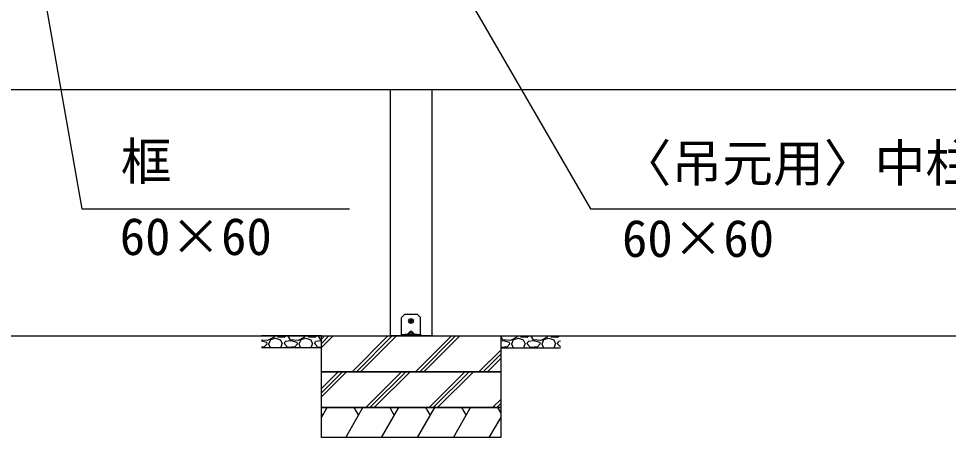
# Model space of a CAD drawing. Units: millimetres, scale not verified. Extents: x -4375 to 4375, y -6502 to 6475.
# Drawn here: x -795 to 761, y 78 to 780 of the extents above; entities that cross this region are included whole.
import ezdxf
from ezdxf.enums import TextEntityAlignment as Align

# ---------------------------------------------------------------- set-up
doc = ezdxf.new("R2010")
doc.units = ezdxf.units.MM
doc.header["$LTSCALE"] = 30
for name, color, linetype in [('0-2_YKK_13', 4, 'Continuous'), ('0-3_YKK_A1', 4, 'Continuous'), ('0-4_YKK_D', 6, 'Continuous')]:
    doc.layers.add(name, color=color, linetype=linetype)
doc.styles.add('ＭＳ ゴシック', font='')
doc.styles.get('ＭＳ ゴシック').set_extended_font_data('MS Gothic')

msp = doc.modelspace()

# ---------------------------------------------------------------- linework, layer by layer
at = {"layer": '0-2_YKK_13'}
for p, q in [((-150.09, 283.61), (-154.5, 279.2)), ((-128.33, 284.2), (-148.67, 284.2)), ((-122.5, 279.2), (-126.91, 283.61)), ((-154.5, 251.2), (-154.5, 279.2)), ((-140.74, 273.7), (-139.64, 273.72)), ((-140.74, 272.7), (-139.64, 272.68)), ((-139.64, 273.72), (-139.12, 273.82)), ((-139.64, 272.68), (-139.12, 272.58)), ((-139.02, 274.34), (-139.12, 273.82)), ((-139.02, 272.06), (-139.12, 272.58)), ((-139, 275.44), (-139.02, 274.34)), ((-139, 270.96), (-139.02, 272.06)), ((-138, 275.44), (-137.98, 274.34)), ((-138, 270.96), (-137.98, 272.06)), ((-137.98, 274.34), (-137.88, 273.82)), ((-137.98, 272.06), (-137.88, 272.58)), ((-137.36, 273.72), (-137.88, 273.82)), ((-137.36, 272.68), (-137.88, 272.58)), ((-136.26, 273.7), (-137.36, 273.72)), ((-136.26, 272.7), (-137.36, 272.68)), ((-122.5, 251.2), (-122.5, 279.2)), ((-154.5, 250.7), (-154.5, 251.2)), ((-150.09, 250.7), (-148.67, 250.7)), ((-150.09, 248.2), (-150.09, 250.7)), ((-128.33, 250.7), (-148.67, 250.7)), ((-139.94, 255.66), (-144.4, 251.2)), ((-142.5, 251.62), (-142.5, 251.2)), ((-142, 250.7), (-135, 250.7)), ((-132.6, 251.2), (-137.06, 255.66)), ((-134.5, 251.62), (-134.5, 251.2)), ((-128.33, 250.7), (-126.91, 250.7)), ((-126.91, 250.7), (-122.5, 250.7)), ((-126.91, 250.7), (-126.91, 248.2)), ((-122.5, 251.2), (-122.5, 250.7)), ((-122.5, 250.7), (-122.5, 248.2)), ((-150.09, 248.2), (-154.5, 248.2)), ((-148.67, 248.2), (-150.09, 248.2)), ((-128.33, 248.2), (-148.67, 248.2)), ((-126.91, 248.2), (-128.33, 248.2)), ((-122.5, 248.2), (-126.91, 248.2))]:
    msp.add_line(p, q, dxfattribs=at)
msp.add_lwpolyline([(-154.5, 248.2), (-154.5, 250.7), (-150.09, 250.7)], dxfattribs=at)
msp.add_circle((-138.5, 273.2), 4, dxfattribs=at)
for centre, radius, start, end in [((-148.67, 282.2), 2, 90, 135), ((-128.33, 282.2), 2, 45, 90), ((-138.5, 273.2), 2.3, 167.44414, 192.55586), ((-138.5, 273.2), 2.3, 77.44414, 102.55586), ((-138.5, 273.2), 2.3, 257.44414, 282.55586), ((-138.5, 273.2), 2.3, 347.44414, 12.55586), ((-141.5, 251.62), 1, 126.03188, 180), ((-142, 251.2), 0.5, 180, 270), ((-138.5, 247.5), 6.1, 53.96812, 126.03188), ((-135, 251.2), 0.5, 270, 0), ((-135.5, 251.62), 1, 0, 53.96812)]:
    msp.add_arc(centre, radius, start, end, dxfattribs=at)
for centre, major_axis, ratio, start_param, end_param in [((-143.9, 251.2), (0.688, 0.425), 0.381966, 2.1243707, 3.695167), ((-138.5, 252.77), (0, -3.54), 0.707107, 2.5261129, 3.7570724), ((-133.1, 251.2), (0.688, -0.425), 0.381966, 5.7296109, 7.3004073)]:
    msp.add_ellipse(centre, major_axis=major_axis, ratio=ratio, start_param=start_param, end_param=end_param, dxfattribs=at)
at = {"layer": '0-3_YKK_A1', "color": 7}
msp.add_line((-1963, 661.2), (1686, 661.2), dxfattribs=at)
at = {"layer": '0-3_YKK_A1'}
for p, q in [((-173.5, 661.2), (-173.5, 248.2)), ((-103.5, 661.2), (-103.5, 248.2)), ((-103.5, 661.2), (-103.5, 248.2)), ((-2186.58, 248.2), (1914, 248.2)), ((-288.5, 248.2), (-388.5, 248.2)), ((-378.38, 240.52), (-388.5, 241.33)), ((-379.9, 237.47), (-388.5, 239.62)), ((-379.4, 234.93), (-383.97, 229.85)), ((-379.4, 234.93), (-379.9, 237.47)), ((-367.71, 246.1), (-378.38, 240.52)), ((-376.86, 234.93), (-373.97, 228.2)), ((-376.35, 234.93), (-373.3, 242.04)), ((-373.3, 242.04), (-365.17, 244.58)), ((-367.11, 248.2), (-367.71, 246.1)), ((-365.17, 244.58), (-357.04, 241.53)), ((-361.78, 248.2), (-361.11, 246.61)), ((-361.11, 246.61), (-350.44, 246.1)), ((-357.04, 241.53), (-354, 234.93)), ((-356.4, 228.2), (-354, 234.93)), ((-350.44, 246.1), (-347.73, 248.2)), ((-350.44, 234.93), (-348.92, 238.99)), ((-344.85, 228.83), (-350.44, 234.93)), ((-339.26, 240.01), (-348.92, 238.99)), ((-343.84, 247.63), (-343.32, 248.2)), ((-340.28, 241.53), (-343.84, 247.63)), ((-327.58, 240.52), (-340.28, 241.53)), ((-329.1, 237.47), (-339.26, 240.01)), ((-328.6, 234.93), (-333.17, 229.85)), ((-328.6, 234.93), (-329.1, 237.47)), ((-316.91, 246.1), (-327.58, 240.52)), ((-326.06, 234.93), (-323.17, 228.2)), ((-325.55, 234.93), (-322.5, 242.04)), ((-322.5, 242.04), (-314.37, 244.58)), ((-316.31, 248.2), (-316.91, 246.1)), ((-314.37, 244.58), (-306.24, 241.53)), ((-310.98, 248.2), (-310.31, 246.61)), ((-310.31, 246.61), (-299.64, 246.1)), ((-306.24, 241.53), (-303.2, 234.93)), ((-305.6, 228.2), (-303.2, 234.93)), ((-299.64, 246.1), (-296.93, 248.2)), ((-299.64, 234.93), (-298.12, 238.99)), ((-294.05, 228.83), (-299.64, 234.93)), ((-288.5, 240), (-298.12, 238.99)), ((-293.04, 247.63), (-292.52, 248.2)), ((-289.48, 241.53), (-293.04, 247.63)), ((-288.5, 241.45), (-289.48, 241.53)), ((-288.5, 242.8), (-283.1, 248.2)), ((-288.5, 235.73), (-276.03, 248.2)), ((-288.5, 228.66), (-268.96, 248.2)), ((-237.04, 188.2), (-177.04, 248.2)), ((-229.97, 188.2), (-169.97, 248.2)), ((-222.9, 188.2), (-162.9, 248.2)), ((-103.42, 248.2), (-173.58, 248.2)), ((-130.97, 188.2), (-70.97, 248.2)), ((-123.9, 188.2), (-63.9, 248.2)), ((-116.83, 188.2), (-56.83, 248.2)), ((11.5, 248.2), (111.5, 248.2)), ((16.34, 240.01), (11.5, 239.5)), ((11.76, 247.63), (12.28, 248.2)), ((15.32, 241.53), (11.76, 247.63)), ((28.02, 240.52), (15.32, 241.53)), ((26.5, 237.47), (16.34, 240.01)), ((27, 234.93), (22.43, 229.85)), ((27, 234.93), (26.5, 237.47)), ((38.69, 246.1), (28.02, 240.52)), ((29.54, 234.93), (32.43, 228.2)), ((30.05, 234.93), (33.1, 242.04)), ((33.1, 242.04), (41.23, 244.58)), ((39.29, 248.2), (38.69, 246.1)), ((41.23, 244.58), (49.36, 241.53)), ((44.62, 248.2), (45.29, 246.61)), ((45.29, 246.61), (55.96, 246.1)), ((49.36, 241.53), (52.4, 234.93)), ((50, 228.2), (52.4, 234.93)), ((55.96, 246.1), (58.67, 248.2)), ((55.96, 234.93), (57.48, 238.99)), ((61.55, 228.83), (55.96, 234.93)), ((67.14, 240.01), (57.48, 238.99)), ((62.56, 247.63), (63.08, 248.2)), ((66.12, 241.53), (62.56, 247.63)), ((78.82, 240.52), (66.12, 241.53)), ((77.3, 237.47), (67.14, 240.01)), ((77.8, 234.93), (73.23, 229.85)), ((77.8, 234.93), (77.3, 237.47)), ((89.49, 246.1), (78.82, 240.52)), ((80.34, 234.93), (83.23, 228.2)), ((80.85, 234.93), (83.9, 242.04)), ((83.9, 242.04), (92.03, 244.58)), ((90.09, 248.2), (89.49, 246.1)), ((92.03, 244.58), (100.16, 241.53)), ((95.42, 248.2), (96.09, 246.61)), ((96.09, 246.61), (106.76, 246.1)), ((100.16, 241.53), (103.2, 234.93)), ((100.8, 228.2), (103.2, 234.93)), ((106.76, 246.1), (109.47, 248.2)), ((106.76, 234.93), (108.28, 238.99)), ((111.5, 229.76), (106.76, 234.93)), ((111.5, 239.33), (108.28, 238.99)), ((-383.97, 229.85), (-388.5, 229.45)), ((-288.5, 228.2), (-388.5, 228.2)), ((-333.17, 229.85), (-344.85, 228.83)), ((-288.5, 229.32), (-294.05, 228.83)), ((-24.91, 188.2), (11.5, 224.61)), ((22.43, 229.85), (11.5, 228.9)), ((11.5, 228.2), (111.5, 228.2)), ((73.23, 229.85), (61.55, 228.83)), ((-17.84, 188.2), (11.5, 217.54)), ((-10.76, 188.2), (11.5, 210.46)), ((-288.5, 188.2), (11.5, 188.2)), ((-288.5, 160.09), (-260.39, 188.2)), ((-288.5, 153.02), (-253.32, 188.2)), ((-288.5, 145.95), (-246.25, 188.2)), ((-214.33, 128.2), (-154.33, 188.2)), ((-207.26, 128.2), (-147.26, 188.2)), ((-200.19, 128.2), (-140.19, 188.2)), ((-108.26, 128.2), (-48.26, 188.2)), ((-101.19, 128.2), (-41.19, 188.2)), ((-94.12, 128.2), (-34.12, 188.2)), ((-2.2, 128.2), (11.5, 141.9)), ((-288.5, 111.66), (-278.95, 128.2)), ((-247.78, 78.2), (-218.91, 128.2)), ((-234.13, 128.2), (-226.52, 115.02)), ((-187.73, 78.2), (-158.86, 128.2)), ((-174.09, 128.2), (-166.47, 115.02)), ((-127.69, 78.2), (-98.82, 128.2)), ((-114.04, 128.2), (-106.43, 115.02)), ((-67.64, 78.2), (-38.78, 128.2)), ((-54, 128.2), (-46.39, 115.02)), ((4.87, 128.2), (11.5, 134.83)), ((6.05, 128.2), (11.5, 118.76)), ((-288.5, 118.37), (-286.56, 115.02)), ((-7.6, 78.2), (11.5, 111.28))]:
    msp.add_line(p, q, dxfattribs=at)
for points in [[(-288.5, 248.2), (11.5, 248.2), (11.5, 188.2), (-288.5, 188.2)], [(-288.5, 128.2), (11.5, 128.2), (11.5, 78.2), (-288.5, 78.2)]]:
    msp.add_lwpolyline(points, close=True, dxfattribs=at)
for points in [[(-288.5, 188.2), (11.5, 188.2), (-288.5, 188.2)], [(-288.5, 188.2), (11.5, 188.2), (-288.5, 188.2)], [(-288.5, 188.2), (11.5, 188.2), (-288.5, 188.2)], [(-288.5, 188.2), (11.5, 188.2), (-288.5, 188.2)], [(11.5, 188.2), (-288.5, 188.2), (11.5, 188.2)], [(11.5, 188.2), (11.5, 128.2), (-288.5, 128.2), (-288.5, 188.2)]]:
    msp.add_lwpolyline(points, dxfattribs=at)
at = {"layer": '0-4_YKK_D'}
for points in [[(-759, 858.2), (-689, 461.2), (-241.55, 461.2)], [(-40.48, 811.2), (161.59, 461.2), (970.3, 461.2)]]:
    msp.add_lwpolyline(points, dxfattribs=at)

# ---------------------------------------------------------------- texts
at = {"layer": '0-4_YKK_D', "style": 'ＭＳ ゴシック'}
for s, p in [('框', (-624.38, 491.03)), ('〈吊元用〉中柱', (212.07, 487.86)), ('60×60', (-625.83, 365.03)), ('60×60', (214.48, 361.86))]:
    msp.add_text(s, height=62.32, dxfattribs=at).set_placement(p, align=Align.BOTTOM_LEFT)

doc.saveas('drawing.dxf')
